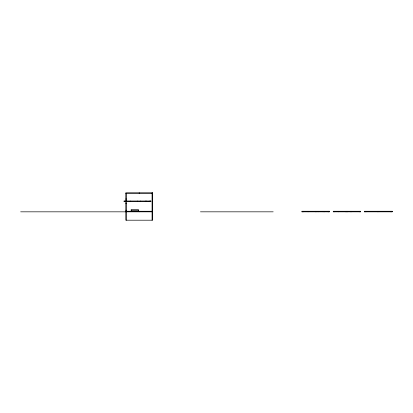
<?xml version="1.0" encoding="UTF-8"?>
<svg xmlns="http://www.w3.org/2000/svg" width="413" height="413" viewBox="0 0 413 413"><rect width="100%" height="100%" fill="white"/><g stroke="black" fill="none" stroke-linecap="round" stroke-linejoin="round"><path stroke-width="0.62" d="M125.795 193.367L152.64 193.367M125.795 199.02L126.368 199.02M125.795 201.446L126.368 201.446M152.067 201.446L152.64 201.446M125.795 203.495L126.368 203.495M125.795 210.222L126.368 210.222M131.184 210.62L138.34 210.62M125.795 211.255L152.64 211.255M20.65 211.828L152.64 211.828M200.46 211.828L273.189 211.828M391.777 211.255L391.777 211.828M391.132 211.255L391.132 211.828M390.559 211.255L390.559 211.828M378.928 211.255L378.928 211.828M377.709 211.255L377.709 211.828M366.078 211.255L366.078 211.828M365.505 211.255L365.505 211.828M364.86 211.255L364.86 211.828M360.095 211.255L360.095 211.828M359.522 211.255L359.522 211.828M351.721 211.255L351.721 211.828M350.27 211.255L350.27 211.828M347.245 211.255L347.245 211.828M346.961 211.255L346.961 211.828M346.672 211.255L346.672 211.828M345.795 211.255L345.795 211.828M338.639 211.255L338.639 211.828M334.396 211.255L334.396 211.828M333.823 211.255L333.823 211.828M328.954 211.255L328.954 211.828M328.634 211.255L328.634 211.828M328.061 211.255L328.061 211.828M324.541 211.255L324.541 211.828M323.09 211.255L323.09 211.828M318.082 211.255L318.082 211.828M316.105 211.255L316.105 211.828M315.212 211.255L315.212 211.828M308.062 211.255L308.062 211.828M303.256 211.255L303.256 211.828M302.683 211.255L302.683 211.828M302.362 211.255L302.362 211.828M152.067 192.794L152.067 220.206M150.255 201.012L150.255 201.585M149.222 201.012L149.222 201.585M146.739 201.012L146.739 201.585M145.283 201.012L145.283 201.585M140.275 201.012L140.275 201.585M139.217 192.794L139.217 193.367M139.217 211.255L139.217 211.828M138.34 211.255L138.34 209.468L131.184 209.468L131.184 211.255M137.405 201.012L137.405 201.585M130.255 201.012L130.255 201.585M126.368 193.367L126.368 220.206M124.556 201.012L124.556 201.585M152.64 192.794L125.795 192.794L125.795 220.206L152.64 220.206L152.64 192.794M150.828 201.012L123.983 201.012L123.983 201.585L150.828 201.585L150.828 201.012M329.528 211.255L301.789 211.255L301.789 211.828L329.528 211.828L329.528 211.255M360.668 211.255L333.25 211.255L333.25 211.828L360.668 211.828L360.668 211.255M392.35 211.255L364.287 211.255L364.287 211.828L392.35 211.828L392.35 211.255"/></g></svg>
